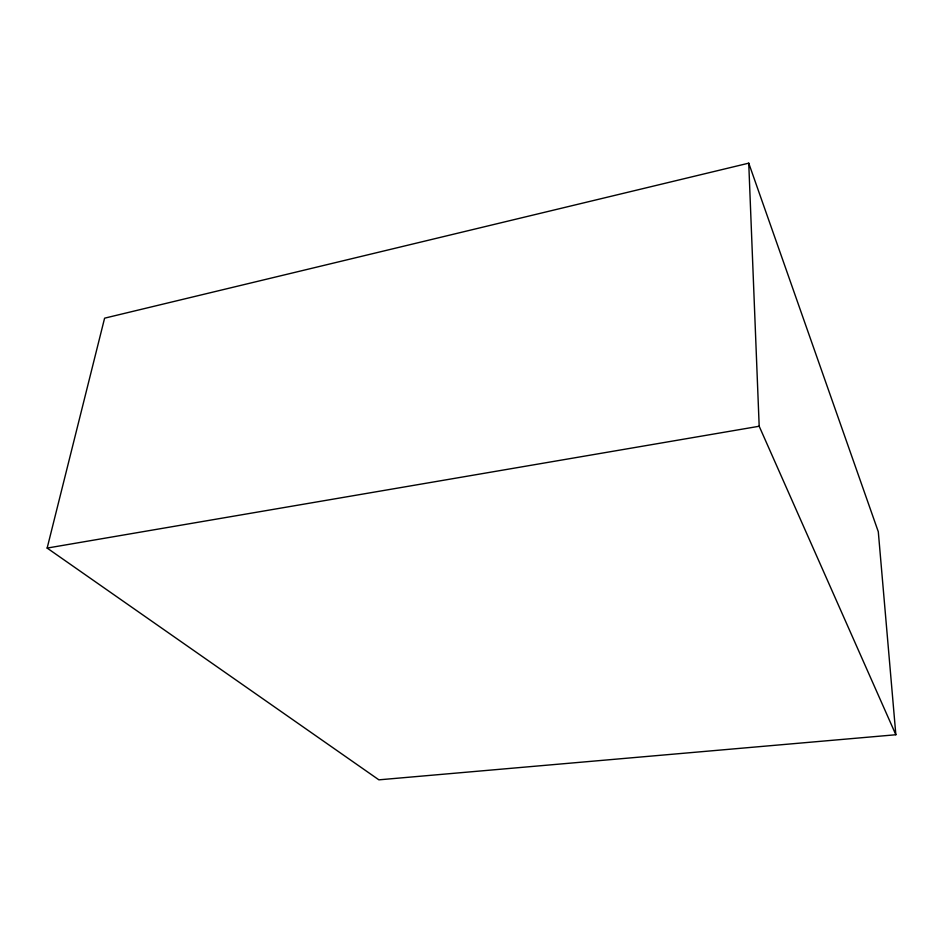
<?xml version="1.0" encoding="UTF-8"?>
<svg xmlns="http://www.w3.org/2000/svg" width="943" height="943" viewBox="0 0 943 943"><rect width="100%" height="100%" fill="white"/><g stroke="black" fill="none" stroke-linecap="round" stroke-linejoin="round"><path stroke-width="1.41" d="M47.15 548.083L104.602 318.168L748.742 163.163L878.298 531.734L895.85 734.75L378.897 779.837L47.15 548.083L759.186 426.248L895.85 734.75M748.742 163.163L759.186 426.248"/></g></svg>
